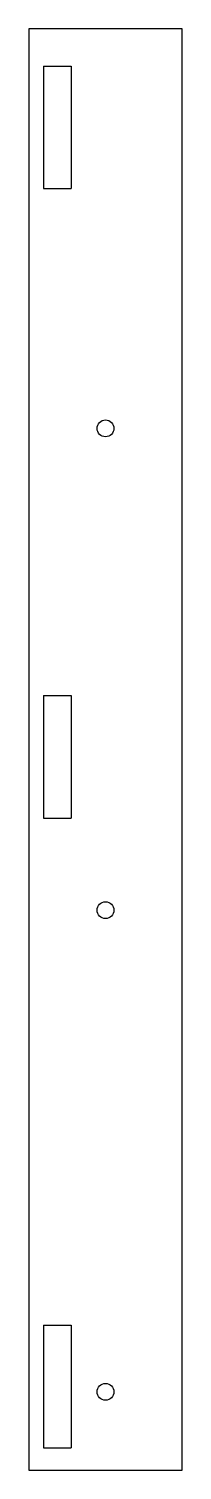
# Model space of a CAD drawing. Header units: millimetres. Extents: x 0 to 38, y 0 to 359.
import ezdxf

# ---------------------------------------------------------------- set-up
doc = ezdxf.new("R2010")
doc.units = ezdxf.units.MM

msp = doc.modelspace()

# ---------------------------------------------------------------- linework, layer by layer
for p, q in [((0, 359.025), (0, 0)), ((38.1, 359.025), (0, 359.025)), ((38.1, 0), (38.1, 359.025)), ((3.625, 349.75), (3.625, 319.25)), ((3.625, 349.75), (10.475, 349.75)), ((10.475, 349.75), (10.475, 319.25)), ((3.625, 319.25), (10.475, 319.25)), ((3.625, 192.925), (3.625, 162.425)), ((3.625, 192.925), (10.475, 192.925)), ((10.475, 192.925), (10.475, 162.425)), ((3.625, 162.425), (10.475, 162.425)), ((3.625, 36.1), (3.625, 5.6)), ((3.625, 36.1), (10.475, 36.1)), ((10.475, 36.1), (10.475, 5.6)), ((3.625, 5.6), (10.475, 5.6)), ((0, 0), (38.1, 0))]:
    msp.add_line(p, q)
for centre in [(19.05, 259.5), (19.05, 139.5), (19.05, 19.5)]:
    msp.add_circle(centre, 2.1)

doc.saveas('drawing.dxf')
